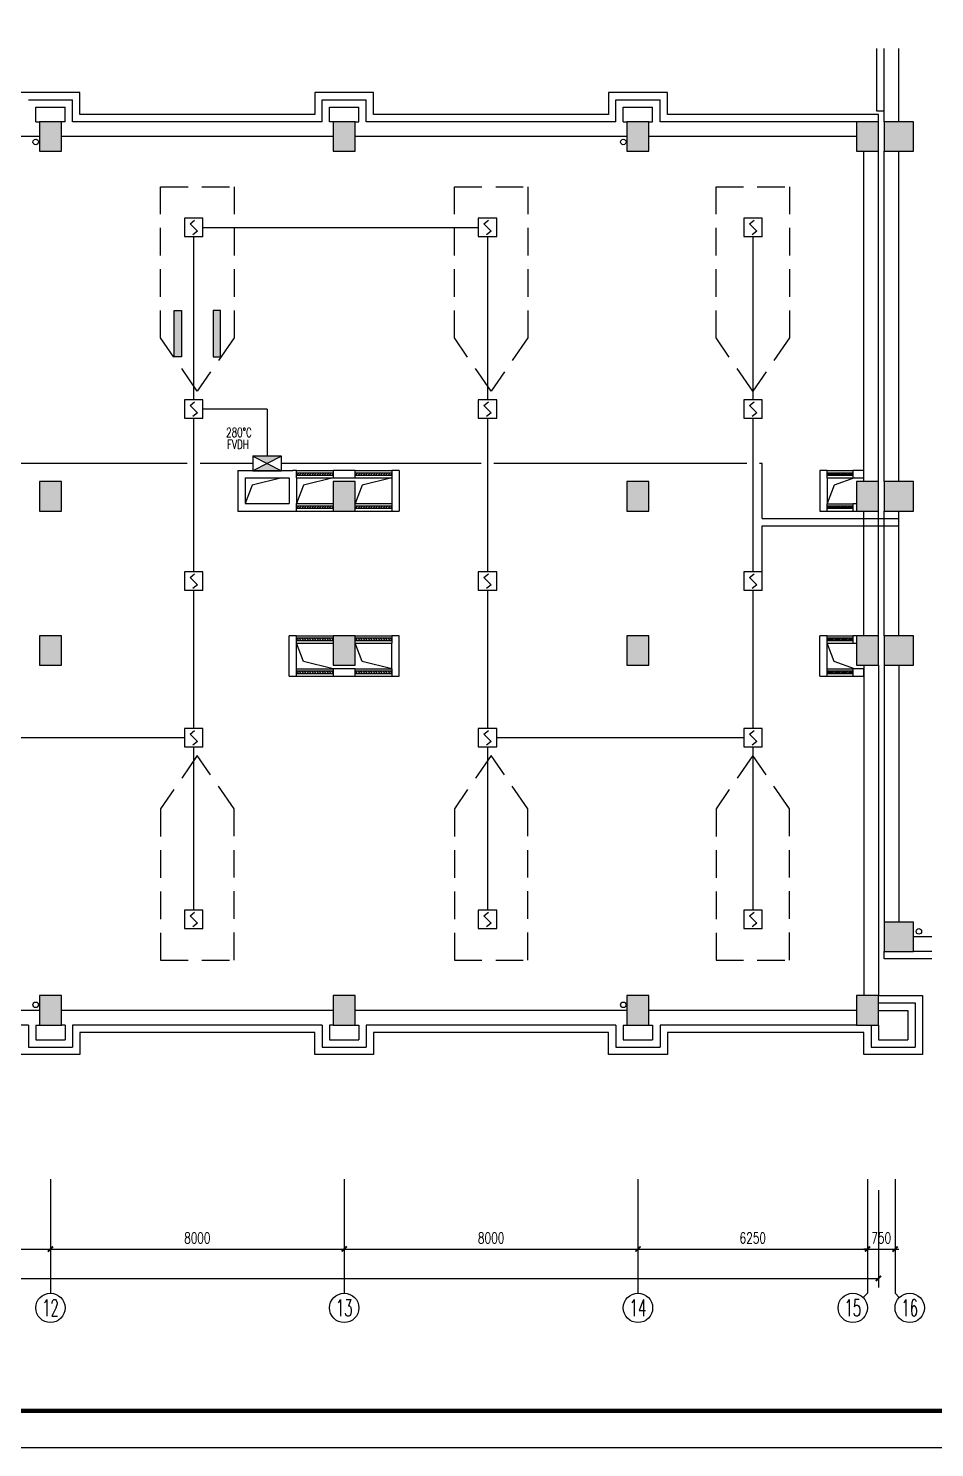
# Model space of a CAD drawing. Extents: x 190999 to 918899, y -200814 to 215286.
# Drawn here: x 260212 to 284890, y -96414 to -57759 of the extents above; entities that cross this region are included whole.
import ezdxf
from ezdxf.enums import TextEntityAlignment as Align

# ---------------------------------------------------------------- set-up
doc = ezdxf.new("R2010")
doc.units = 0
doc.header["$LTSCALE"] = 1000
doc.header["$MEASUREMENT"] = 0
doc.linetypes.add('HIDDEN', pattern=[0.375, 0.25, -0.125])
doc.layers.get('Defpoints').update_dxf_attribs({"color": 1})
for name, color, linetype in [('00-EQUIP', 3, 'Continuous'), ('00-WIRE-4', 6, 'Continuous'), ('A-卫生间', 250, 'Continuous'), ('A-墙线', 2, 'Continuous'), ('A-外包装修', 250, 'Continuous'), ('AXIS', 3, 'Continuous'), ('AXIS_TEXT', 7, 'Continuous'), ('COLUMN', 2, 'Continuous'), ('PUB_HATCH', 250, 'Continuous'), ('WALL', 2, 'Continuous'), ('WINDOW', 177, 'Continuous'), ('图框', 189, 'Continuous'), ('暖通-风-说明', 3, 'Continuous'), ('洞口线', 165, 'Continuous'), ('看线1', 7, 'Continuous'), ('雨水管', 151, 'Continuous')]:
    doc.layers.add(name, color=color, linetype=linetype)
doc.styles.add('_TCH_AXIS', font='COMPLEX', dxfattribs={"bigfont": 'GBCBIG'})
doc.styles.add('COMPLEX', font='COMPLEX')
doc.styles.add('DIM_FONT', font='SIMPLEX', dxfattribs={"width": 0.7, "bigfont": 'GBCBIG'})
doc.styles.add('HZ-ZGBZ', font='romanc.shx', dxfattribs={"width": 0.65})
doc.styles.get("Standard").update_dxf_attribs({"font": 'simhei.ttf'})
doc.styles.add('XXK', font='romans.shx', dxfattribs={"width": 0.75, "bigfont": 'hzf.shx'})
doc.linetypes.add('4INE', pattern='A,1,-0.15,["4",XXK,S=0.3,R=0,X=-0.1,Y=-0.1],-0.25', length=1.4)
doc.dimstyles.new('DIMN', dxfattribs={"dimtxt": 300, "dimasz": 100, "dimexe": 250, "dimexo": 300, "dimgap": 150, "dimtad": 1, "dimdec": 0, "dimzin": 0, "dimdsep": 46, "dimtxsty": 'DIM_FONT', "dimblk": 'ARCHTICK', "dimcen": 0.09, "dimclrt": 7, "dimazin": 2, "dimtfac": 1, "dimtdec": 0, "dimtix": 1, "dimtmove": 2, "dimatfit": 3, "dimfxl": 0, "dimtolj": 1, "dimtzin": 0, "dimarcsym": 0})

# ---------------------------------------------------------------- blocks, each defined once
blk = doc.blocks.new('TJAD_TK_A0')
at = {"layer": '图框'}
blk.add_line((973, -441.7), (2162, -441.7), dxfattribs=at)
at = {"layer": '图框', "const_width": 1.2}
blk.add_lwpolyline([(2152, -431.7), (2152, 389.3), (998, 389.3), (998, -431.7)], close=True, dxfattribs=at)
blk = doc.blocks.new('_ArchTick')
at = {"const_width": 0.5}
blk.add_lwpolyline([(-0.7, -0.7), (0.7, 0.7)], dxfattribs=at)
blk = doc.blocks.new('*D1292')
at = {"layer": 'AXIS', "color": 0, "lineweight": -2}
for p, q in [((252812, -89404), (252812, -91254)), ((260812, -89404), (260812, -91254)), ((252812, -91004), (260812, -91004))]:
    blk.add_line(p, q, dxfattribs=at)
at = {"layer": 'Defpoints', "color": 0}
for p in [(252812, -89104), (260812, -89104), (260812, -91004)]:
    blk.add_point(p, dxfattribs=at)
at = {"layer": 'AXIS', "color": 0, "lineweight": -2, "xscale": 100, "yscale": 100, "zscale": 100, "rotation": 180}
blk.add_blockref('_ArchTick', (252812, -91004), dxfattribs=at)
at = {"layer": 'AXIS', "color": 0, "lineweight": -2, "xscale": 100, "yscale": 100, "zscale": 100}
blk.add_blockref('_ArchTick', (260812, -91004), dxfattribs=at)
at = {"layer": 'AXIS', "color": 7, "insert": (256812, -90704), "char_height": 300, "attachment_point": 5, "style": 'DIM_FONT'}
blk.add_mtext('\\A1;8000', dxfattribs=at)
blk = doc.blocks.new('*D1293')
at = {"layer": 'AXIS', "color": 0, "lineweight": -2}
for p, q in [((260812, -89404), (260812, -91254)), ((268812, -89404), (268812, -91254)), ((260812, -91004), (268812, -91004))]:
    blk.add_line(p, q, dxfattribs=at)
at = {"layer": 'Defpoints', "color": 0}
for p in [(260812, -89104), (268812, -89104), (268812, -91004)]:
    blk.add_point(p, dxfattribs=at)
at = {"layer": 'AXIS', "color": 0, "lineweight": -2, "xscale": 100, "yscale": 100, "zscale": 100, "rotation": 180}
blk.add_blockref('_ArchTick', (260812, -91004), dxfattribs=at)
at = {"layer": 'AXIS', "color": 0, "lineweight": -2, "xscale": 100, "yscale": 100, "zscale": 100}
blk.add_blockref('_ArchTick', (268812, -91004), dxfattribs=at)
at = {"layer": 'AXIS', "color": 7, "insert": (264812, -90704), "char_height": 300, "attachment_point": 5, "style": 'DIM_FONT'}
blk.add_mtext('\\A1;8000', dxfattribs=at)
blk = doc.blocks.new('*D1294')
at = {"layer": 'AXIS', "color": 0, "lineweight": -2}
for p, q in [((268812, -89404), (268812, -91254)), ((276812, -89404), (276812, -91254)), ((268812, -91004), (276812, -91004))]:
    blk.add_line(p, q, dxfattribs=at)
at = {"layer": 'Defpoints', "color": 0}
for p in [(268812, -89104), (276812, -89104), (276812, -91004)]:
    blk.add_point(p, dxfattribs=at)
at = {"layer": 'AXIS', "color": 0, "lineweight": -2, "xscale": 100, "yscale": 100, "zscale": 100, "rotation": 180}
blk.add_blockref('_ArchTick', (268812, -91004), dxfattribs=at)
at = {"layer": 'AXIS', "color": 0, "lineweight": -2, "xscale": 100, "yscale": 100, "zscale": 100}
blk.add_blockref('_ArchTick', (276812, -91004), dxfattribs=at)
at = {"layer": 'AXIS', "color": 7, "insert": (272812, -90704), "char_height": 300, "attachment_point": 5, "style": 'DIM_FONT'}
blk.add_mtext('\\A1;8000', dxfattribs=at)
blk = doc.blocks.new('*D1295')
at = {"layer": 'AXIS', "color": 0, "lineweight": -2}
for p, q in [((276812, -89404), (276812, -91254)), ((283062, -89404), (283062, -91254)), ((276812, -91004), (283062, -91004))]:
    blk.add_line(p, q, dxfattribs=at)
at = {"layer": 'Defpoints', "color": 0}
for p in [(276812, -89104), (283062, -89104), (283062, -91004)]:
    blk.add_point(p, dxfattribs=at)
at = {"layer": 'AXIS', "color": 0, "lineweight": -2, "xscale": 100, "yscale": 100, "zscale": 100, "rotation": 180}
blk.add_blockref('_ArchTick', (276812, -91004), dxfattribs=at)
at = {"layer": 'AXIS', "color": 0, "lineweight": -2, "xscale": 100, "yscale": 100, "zscale": 100}
blk.add_blockref('_ArchTick', (283062, -91004), dxfattribs=at)
at = {"layer": 'AXIS', "color": 7, "insert": (279937, -90704), "char_height": 300, "attachment_point": 5, "style": 'DIM_FONT'}
blk.add_mtext('\\A1;6250', dxfattribs=at)
blk = doc.blocks.new('*D1296')
at = {"layer": 'AXIS', "color": 0, "lineweight": -2}
for p, q in [((283062, -89404), (283062, -91254)), ((283812, -89404), (283812, -91254)), ((283062, -91004), (282962, -91004)), ((283062, -91004), (283812, -91004)), ((283812, -91004), (283912, -91004))]:
    blk.add_line(p, q, dxfattribs=at)
at = {"layer": 'Defpoints', "color": 0}
for p in [(283062, -89104), (283812, -89104), (283812, -91004)]:
    blk.add_point(p, dxfattribs=at)
at = {"layer": 'AXIS', "color": 0, "lineweight": -2, "xscale": 100, "yscale": 100, "zscale": 100}
blk.add_blockref('_ArchTick', (283062, -91004), dxfattribs=at)
at = {"layer": 'AXIS', "color": 0, "lineweight": -2, "xscale": 100, "yscale": 100, "zscale": 100, "rotation": 180}
blk.add_blockref('_ArchTick', (283812, -91004), dxfattribs=at)
at = {"layer": 'AXIS', "color": 7, "insert": (283437, -90704), "char_height": 300, "attachment_point": 5, "style": 'DIM_FONT'}
blk.add_mtext('\\A1;750', dxfattribs=at)
blk = doc.blocks.new('*D1297')
at = {"layer": 'AXIS', "color": 0, "lineweight": -2}
for p, q in [((206112, -89404), (206112, -92054)), ((283362, -89404), (283362, -92054)), ((206112, -91804), (283362, -91804))]:
    blk.add_line(p, q, dxfattribs=at)
at = {"layer": 'Defpoints', "color": 0}
for p in [(206112, -89104), (283362, -89104), (283362, -91804)]:
    blk.add_point(p, dxfattribs=at)
at = {"layer": 'AXIS', "color": 0, "lineweight": -2, "xscale": 100, "yscale": 100, "zscale": 100, "rotation": 180}
blk.add_blockref('_ArchTick', (206112, -91804), dxfattribs=at)
at = {"layer": 'AXIS', "color": 0, "lineweight": -2, "xscale": 100, "yscale": 100, "zscale": 100}
blk.add_blockref('_ArchTick', (283362, -91804), dxfattribs=at)
at = {"layer": 'AXIS', "color": 7, "insert": (244737, -91504), "char_height": 300, "attachment_point": 5, "style": 'DIM_FONT'}
blk.add_mtext('\\A1;77250', dxfattribs=at)
blk = doc.blocks.new('_AXISO')
blk.add_circle((0, 0), 0.5)
at = {"layer": 'AXIS_TEXT', "style": 'COMPLEX', "width": 1.041667}
blk.add_attdef('A', text='', height=0.56, dxfattribs=at).set_placement((-0.25, -0.28), (0.25, -0.28), align=Align.FIT)
blk = doc.blocks.new('$WINLIB2D$00000039')
at = {"color": 0}
for p, q in [((0.5, 0.5), (-0.5, 0.5)), ((-0.5, 0.167), (0.5, 0.167)), ((-0.452, -0.167), (-0.5, 0.084)), ((-0.384, -0.167), (-0.448, 0.167)), ((-0.316, -0.167), (-0.38, 0.167)), ((-0.248, -0.167), (-0.312, 0.167)), ((-0.18, -0.167), (-0.244, 0.167)), ((-0.112, -0.167), (-0.176, 0.167)), ((-0.044, -0.167), (-0.108, 0.167)), ((0.024, -0.167), (-0.04, 0.167)), ((0.092, -0.167), (0.028, 0.167)), ((0.16, -0.167), (0.096, 0.167)), ((0.228, -0.167), (0.164, 0.167)), ((0.296, -0.167), (0.232, 0.167)), ((0.364, -0.167), (0.3, 0.167)), ((0.432, -0.167), (0.368, 0.167)), ((0.5, -0.167), (0.436, 0.167)), ((-0.5, -0.167), (0.5, -0.167)), ((0.5, -0.5), (-0.5, -0.5))]:
    blk.add_line(p, q, dxfattribs=at)
blk = doc.blocks.new('_LINKPT1')
at = {"color": 0}
blk.add_line((0, 0), (0, 0), dxfattribs=at)
blk = doc.blocks.new('6H2NC6JJ')
for p, q in [((-0.78, 0.4), (0.78, -0.4)), ((0.78, 0.4), (-0.78, -0.4)), ((0.78, 0.4), (-0.78, 0.4)), ((-0.78, 0.4), (-0.78, -0.4)), ((0.78, -0.4), (0.78, 0.4)), ((-0.78, -0.4), (0.78, -0.4))]:
    blk.add_line(p, q)
at = {"const_width": 0.04}
blk.add_lwpolyline([(-0.78, 0.4), (-0.78, -0.4), (0.78, -0.4), (0.78, 0.4)], close=True, dxfattribs=at)
for points in [[(-0.78, 0.4), (0, 0), (0.78, 0.4)], [(-0.78, -0.4), (0.78, -0.4), (0, 0)]]:
    blk.add_solid(points)
at = {"xscale": 0.002, "yscale": 0.002, "zscale": 0.002}
for p in [(-0.78, 0), (0, 0.4), (0.78, 0), (0, -0.4)]:
    blk.add_blockref('_LINKPT1', p, dxfattribs=at)
at = {"flags": 9}
blk.add_attdef('A', (0, 0), '', height=0.00002, dxfattribs=at)
blk = doc.blocks.new('3S1KCGW2')
for p, q in [((0.5, 0.5), (-0.5, 0.5)), ((-0.5, 0.5), (-0.5, -0.5)), ((-0.2, 0.2), (0.05, 0.4)), ((0, 0), (-0.2, 0.2)), ((0, 0), (0.2, -0.2)), ((0.5, -0.5), (0.5, 0.5)), ((-0.5, -0.5), (0.5, -0.5)), ((0.2, -0.2), (-0.05, -0.4))]:
    blk.add_line(p, q)
at = {"const_width": 0.04, "flags": 128}
blk.add_lwpolyline([(-0.5, -0.5), (-0.5, 0.5), (0.5, 0.5), (0.5, -0.5)], close=True, dxfattribs=at)
at = {"xscale": 0.002, "yscale": 0.002, "zscale": 0.002}
for p in [(-0.5, 0), (0, 0.5), (0.5, 0), (0, -0.5)]:
    blk.add_blockref('_LINKPT1', p, dxfattribs=at)
at = {"flags": 9}
blk.add_attdef('A', (0, 0), '', height=0.00002, dxfattribs=at)

msp = doc.modelspace()

# ---------------------------------------------------------------- hatches: boundary and pattern name
at = {"layer": 'PUB_HATCH'}
for points in [[(261111.6, -60303.6), (260511.6, -60303.6), (260511.6, -61103.6), (261111.6, -61103.6)], [(269111.6, -60303.6), (268511.6, -60303.6), (268511.6, -61103.6), (269111.6, -61103.6)], [(277111.6, -60303.6), (276511.6, -60303.6), (276511.6, -61103.6), (277111.6, -61103.6)], [(283361.6, -60303.6), (282761.6, -60303.6), (282761.6, -61103.6), (283361.6, -61103.6)], [(284311.6, -60303.6), (283511.6, -60303.6), (283511.6, -61103.6), (284311.6, -61103.6)], [(261111.6, -70103.6), (260511.6, -70103.6), (260511.6, -70903.6), (261111.6, -70903.6)], [(269111.6, -70103.6), (268511.6, -70103.6), (268511.6, -70903.6), (269111.6, -70903.6)], [(277111.6, -70103.6), (276511.6, -70103.6), (276511.6, -70903.6), (277111.6, -70903.6)], [(283361.6, -70103.6), (282761.6, -70103.6), (282761.6, -70903.6), (283361.6, -70903.6)], [(284311.6, -70103.6), (283511.6, -70103.6), (283511.6, -70903.6), (284311.6, -70903.6)], [(261111.6, -74303.6), (260511.6, -74303.6), (260511.6, -75103.6), (261111.6, -75103.6)], [(269111.6, -74303.6), (268511.6, -74303.6), (268511.6, -75103.6), (269111.6, -75103.6)], [(277111.6, -74303.6), (276511.6, -74303.6), (276511.6, -75103.6), (277111.6, -75103.6)], [(283361.6, -74303.6), (282761.6, -74303.6), (282761.6, -75103.6), (283361.6, -75103.6)], [(284311.6, -74303.6), (283511.6, -74303.6), (283511.6, -75103.6), (284311.6, -75103.6)], [(284311.6, -82103.6), (283511.6, -82103.6), (283511.6, -82903.6), (284311.6, -82903.6)], [(261111.6, -84103.6), (260511.6, -84103.6), (260511.6, -84903.6), (261111.6, -84903.6)], [(269111.6, -84103.6), (268511.6, -84103.6), (268511.6, -84903.6), (269111.6, -84903.6)], [(277111.6, -84103.6), (276511.6, -84103.6), (276511.6, -84903.6), (277111.6, -84903.6)], [(283361.6, -84103.6), (282761.6, -84103.6), (282761.6, -84903.6), (283361.6, -84903.6)]]:
    msp.add_hatch(color=256, dxfattribs=at).paths.add_polyline_path(points)
h = msp.add_hatch(color=256, dxfattribs=at)
h.paths.add_polyline_path([(264181.6, -65443.6), (264381.6, -65443.6), (264381.6, -66703.6), (264181.6, -66703.6)])
h.paths.add_polyline_path([(265441.6, -65443.6), (265241.6, -65443.6), (265241.6, -66703.6), (265441.6, -66703.6)])
h.paths.add_polyline_path([(241441.6, -65443.6), (241241.6, -65443.6), (241241.6, -66703.6), (241441.6, -66703.6)])
h.paths.add_polyline_path([(240181.6, -65443.6), (240381.6, -65443.6), (240381.6, -66703.6), (240181.6, -66703.6)])

# ---------------------------------------------------------------- linework, layer by layer
at = {"layer": '00-WIRE-4'}
for p, q in [((264964.6, -63178.6), (272464.1, -63178.6)), ((264714.6, -67878.6), (264714.6, -63428.6)), ((272714.1, -63428.6), (272714.1, -67878.6)), ((279948.1, -67878.6), (279948.1, -63428.6)), ((264714.6, -72564.1), (264714.6, -68378.6)), ((266710.5, -68128.6), (264964.6, -68128.6)), ((266710.5, -68128.6), (266710.5, -69407.6)), ((272714.1, -68378.6), (272714.1, -72564.1)), ((279948.1, -72564.1), (279948.1, -68378.6)), ((280198.1, -71303.6), (283911.6, -71303.6)), ((280198.1, -72564.1), (280198.1, -71303.6)), ((264714.6, -76828.6), (264714.6, -73064.1)), ((272714.1, -73064.1), (272714.1, -76828.6)), ((279948.1, -76828.6), (279948.1, -73064.1)), ((264464.6, -77078.6), (257115.1, -77078.6)), ((279698.1, -77078.6), (272964.1, -77078.6)), ((264714.6, -81778.6), (264714.6, -77328.6)), ((272714.1, -77328.6), (272714.1, -81778.6)), ((279948.1, -81778.6), (279948.1, -77328.6))]:
    msp.add_line(p, q, dxfattribs=at)
at = {"layer": '00-WIRE-4', "linetype": '4INE'}
for p, q in [((264539.6, -69607.6), (257040.1, -69607.6)), ((266320.5, -69607.6), (264889.6, -69607.6)), ((272539.1, -69607.6), (267100.5, -69607.6)), ((279773.1, -69607.6), (272889.1, -69607.6)), ((280198.1, -69607.6), (280123.1, -69607.6)), ((280198.1, -71103.6), (280198.1, -69607.6)), ((280198.1, -71103.6), (283911.6, -71103.6))]:
    msp.add_line(p, q, dxfattribs=at)
at = {"layer": 'A-卫生间', "linetype": 'HIDDEN', "ltscale": 3}
for points in [[(264811.6, -67642.1), (263811.6, -66190.9), (263811.6, -62069.9), (265811.6, -62069.9), (265811.6, -66190.9)], [(272811.6, -67642.1), (271811.6, -66190.9), (271811.6, -62069.9), (273811.6, -62069.9), (273811.6, -66190.9)], [(279936.6, -67642.1), (278936.6, -66190.9), (278936.6, -62069.9), (280936.6, -62069.9), (280936.6, -66190.9)], [(264811.6, -77565.1), (263811.6, -79016.4), (263811.6, -83137.3), (265811.6, -83137.3), (265811.6, -79016.4)], [(272811.6, -77565.1), (271811.6, -79016.4), (271811.6, -83137.3), (273811.6, -83137.3), (273811.6, -79016.4)], [(279936.6, -77565.1), (278936.6, -79016.4), (278936.6, -83137.3), (280936.6, -83137.3), (280936.6, -79016.4)]]:
    msp.add_lwpolyline(points, close=True, dxfattribs=at)
at = {"layer": 'A-墙线'}
for p, q in [((283511.6, -60303.6), (283511.6, -58303.6)), ((283911.6, -60303.6), (283911.6, -58303.6)), ((260211.6, -59703.6), (261411.6, -59703.6)), ((260411.6, -59903.6), (261211.6, -59903.6)), ((260411.6, -60303.6), (260411.6, -59903.6)), ((261211.6, -60303.6), (261211.6, -59903.6)), ((261411.6, -60303.6), (261411.6, -59703.6)), ((268211.6, -59703.6), (269411.6, -59703.6)), ((268211.6, -60303.6), (268211.6, -59703.6)), ((268411.6, -59903.6), (269211.6, -59903.6)), ((268411.6, -60303.6), (268411.6, -59903.6)), ((269211.6, -60303.6), (269211.6, -59903.6)), ((269411.6, -60303.6), (269411.6, -59703.6)), ((276211.6, -59703.6), (277411.6, -59703.6)), ((276211.6, -60303.6), (276211.6, -59703.6)), ((276411.6, -59903.6), (277211.6, -59903.6)), ((276411.6, -60303.6), (276411.6, -59903.6)), ((277211.6, -60303.6), (277211.6, -59903.6)), ((277411.6, -60303.6), (277411.6, -59703.6)), ((260411.6, -60303.6), (260511.6, -60303.6)), ((261211.6, -60303.6), (261111.6, -60303.6)), ((268211.6, -60303.6), (261411.6, -60303.6)), ((268511.6, -60303.6), (268411.6, -60303.6)), ((269111.6, -60303.6), (269211.6, -60303.6)), ((276211.6, -60303.6), (269411.6, -60303.6)), ((276411.6, -60303.6), (276511.6, -60303.6)), ((277111.6, -60303.6), (277211.6, -60303.6)), ((282761.6, -60303.6), (277411.6, -60303.6)), ((260511.6, -60703.6), (253111.6, -60703.6)), ((268511.6, -60703.6), (261111.6, -60703.6)), ((276511.6, -60703.6), (269111.6, -60703.6)), ((282761.6, -60703.6), (277111.6, -60703.6)), ((282961.6, -70103.6), (282961.6, -61103.6)), ((283361.6, -70103.6), (283361.6, -61103.6)), ((283511.6, -70103.6), (283511.6, -61103.6)), ((283911.6, -70103.6), (283911.6, -61103.6)), ((282961.6, -74303.6), (282961.6, -70903.6)), ((283361.6, -74303.6), (283361.6, -70903.6)), ((283511.6, -74303.6), (283511.6, -70903.6)), ((283911.6, -74303.6), (283911.6, -70903.6)), ((282961.6, -75103.6), (282961.6, -84103.6)), ((283361.6, -75103.6), (283361.6, -84103.6)), ((283511.6, -75103.6), (283511.6, -82103.6)), ((283911.6, -75103.6), (283911.6, -82103.6)), ((284811.6, -82503.6), (284311.6, -82503.6)), ((284811.6, -82903.6), (284311.6, -82903.6)), ((260511.6, -84503.6), (253111.6, -84503.6)), ((268511.6, -84503.6), (261111.6, -84503.6)), ((276511.6, -84503.6), (269111.6, -84503.6)), ((282761.6, -84503.6), (277111.6, -84503.6)), ((283361.6, -84303.6), (284361.6, -84303.6)), ((283361.6, -84503.6), (284161.6, -84503.6)), ((284161.6, -84503.6), (284161.6, -85303.6)), ((284361.6, -84303.6), (284361.6, -85503.6)), ((260211.6, -84903.6), (253411.6, -84903.6)), ((260211.6, -84903.6), (260211.6, -85503.6)), ((260411.6, -84903.6), (260511.6, -84903.6)), ((260411.6, -84903.6), (260411.6, -85303.6)), ((261211.6, -84903.6), (261111.6, -84903.6)), ((261211.6, -84903.6), (261211.6, -85303.6)), ((268211.6, -84903.6), (261411.6, -84903.6)), ((261411.6, -84903.6), (261411.6, -85503.6)), ((268211.6, -84903.6), (268211.6, -85503.6)), ((268511.6, -84903.6), (268411.6, -84903.6)), ((268411.6, -84903.6), (268411.6, -85303.6)), ((269111.6, -84903.6), (269211.6, -84903.6)), ((269211.6, -84903.6), (269211.6, -85303.6)), ((276211.6, -84903.6), (269411.6, -84903.6)), ((269411.6, -84903.6), (269411.6, -85503.6)), ((276211.6, -84903.6), (276211.6, -85503.6)), ((276411.6, -84903.6), (276511.6, -84903.6)), ((276411.6, -84903.6), (276411.6, -85303.6)), ((277111.6, -84903.6), (277211.6, -84903.6)), ((277211.6, -84903.6), (277211.6, -85303.6)), ((282761.6, -84903.6), (277411.6, -84903.6)), ((277411.6, -84903.6), (277411.6, -85503.6)), ((283161.6, -84903.6), (283161.6, -85503.6)), ((283361.6, -84903.6), (283361.6, -85303.6)), ((260411.6, -85303.6), (261211.6, -85303.6)), ((268411.6, -85303.6), (269211.6, -85303.6)), ((276411.6, -85303.6), (277211.6, -85303.6)), ((283361.6, -85303.6), (284161.6, -85303.6)), ((260211.6, -85503.6), (261411.6, -85503.6)), ((268211.6, -85503.6), (269411.6, -85503.6)), ((276211.6, -85503.6), (277411.6, -85503.6)), ((283161.6, -85503.6), (284361.6, -85503.6))]:
    msp.add_line(p, q, dxfattribs=at)
at = {"layer": 'A-外包装修'}
for points in [[(283311.6, -58303.6), (283311.6, -60003.6), (283511.6, -60003.6)], [(283361.6, -60303.6), (283361.6, -60103.6), (277611.6, -60103.6), (277611.6, -59503.6), (276011.6, -59503.6), (276011.6, -60103.6), (269611.6, -60103.6), (269611.6, -59503.6), (268011.6, -59503.6), (268011.6, -60103.6), (261611.6, -60103.6), (261611.6, -59503.6), (260011.6, -59503.6)], [(284811.6, -83103.6), (283511.6, -83103.6), (283511.6, -82903.6)], [(283361.6, -84103.6), (284561.6, -84103.6), (284561.6, -85703.6), (282961.6, -85703.6), (282961.6, -85103.6), (277611.6, -85103.6), (277611.6, -85703.6), (276011.6, -85703.6), (276011.6, -85103.6), (269611.6, -85103.6), (269611.6, -85703.6), (268011.6, -85703.6), (268011.6, -85103.6), (261611.6, -85103.6), (261611.6, -85703.6), (260011.6, -85703.6)]]:
    msp.add_lwpolyline(points, dxfattribs=at)
at = {"layer": 'AXIS'}
for p, q in [((260811.6, -89103.6), (260811.6, -92207.3)), ((268811.6, -89103.6), (268811.6, -92207.3)), ((276811.6, -89103.6), (276811.6, -92207.3)), ((283061.6, -89103.6), (283061.6, -92207.3)), ((283811.6, -89103.6), (283811.6, -92207.3)), ((282944.5, -92324.5), (283061.6, -92207.3)), ((283928.8, -92324.5), (283811.6, -92207.3))]:
    msp.add_line(p, q, dxfattribs=at)
at = {"layer": 'COLUMN'}
for p, q in [((261111.6, -60303.6), (260511.6, -60303.6)), ((260511.6, -60303.6), (260511.6, -61103.6)), ((261111.6, -61103.6), (261111.6, -60303.6)), ((269111.6, -60303.6), (268511.6, -60303.6)), ((268511.6, -60303.6), (268511.6, -61103.6)), ((269111.6, -61103.6), (269111.6, -60303.6)), ((277111.6, -60303.6), (276511.6, -60303.6)), ((276511.6, -60303.6), (276511.6, -61103.6)), ((277111.6, -61103.6), (277111.6, -60303.6)), ((283361.6, -60303.6), (282761.6, -60303.6)), ((282761.6, -60303.6), (282761.6, -61103.6)), ((283361.6, -61103.6), (283361.6, -60303.6)), ((284311.6, -60303.6), (283511.6, -60303.6)), ((283511.6, -60303.6), (283511.6, -61103.6)), ((284311.6, -61103.6), (284311.6, -60303.6)), ((260511.6, -61103.6), (261111.6, -61103.6)), ((268511.6, -61103.6), (269111.6, -61103.6)), ((276511.6, -61103.6), (277111.6, -61103.6)), ((282761.6, -61103.6), (283361.6, -61103.6)), ((283511.6, -61103.6), (284311.6, -61103.6)), ((261111.6, -70103.6), (260511.6, -70103.6)), ((260511.6, -70103.6), (260511.6, -70903.6)), ((261111.6, -70903.6), (261111.6, -70103.6)), ((269111.6, -70103.6), (268511.6, -70103.6)), ((268511.6, -70103.6), (268511.6, -70903.6)), ((269111.6, -70903.6), (269111.6, -70103.6)), ((277111.6, -70103.6), (276511.6, -70103.6)), ((276511.6, -70103.6), (276511.6, -70903.6)), ((277111.6, -70903.6), (277111.6, -70103.6)), ((283361.6, -70103.6), (282761.6, -70103.6)), ((282761.6, -70103.6), (282761.6, -70903.6)), ((283361.6, -70903.6), (283361.6, -70103.6)), ((284311.6, -70103.6), (283511.6, -70103.6)), ((283511.6, -70103.6), (283511.6, -70903.6)), ((284311.6, -70903.6), (284311.6, -70103.6)), ((260511.6, -70903.6), (261111.6, -70903.6)), ((268511.6, -70903.6), (269111.6, -70903.6)), ((276511.6, -70903.6), (277111.6, -70903.6)), ((282761.6, -70903.6), (283361.6, -70903.6)), ((283511.6, -70903.6), (284311.6, -70903.6)), ((261111.6, -74303.6), (260511.6, -74303.6)), ((260511.6, -74303.6), (260511.6, -75103.6)), ((261111.6, -75103.6), (261111.6, -74303.6)), ((269111.6, -74303.6), (268511.6, -74303.6)), ((268511.6, -74303.6), (268511.6, -75103.6)), ((269111.6, -75103.6), (269111.6, -74303.6)), ((277111.6, -74303.6), (276511.6, -74303.6)), ((276511.6, -74303.6), (276511.6, -75103.6)), ((277111.6, -75103.6), (277111.6, -74303.6)), ((283361.6, -74303.6), (282761.6, -74303.6)), ((282761.6, -74303.6), (282761.6, -75103.6)), ((283361.6, -75103.6), (283361.6, -74303.6)), ((284311.6, -74303.6), (283511.6, -74303.6)), ((283511.6, -74303.6), (283511.6, -75103.6)), ((284311.6, -75103.6), (284311.6, -74303.6)), ((260511.6, -75103.6), (261111.6, -75103.6)), ((268511.6, -75103.6), (269111.6, -75103.6)), ((276511.6, -75103.6), (277111.6, -75103.6)), ((282761.6, -75103.6), (283361.6, -75103.6)), ((283511.6, -75103.6), (284311.6, -75103.6)), ((284311.6, -82103.6), (283511.6, -82103.6)), ((283511.6, -82103.6), (283511.6, -82903.6)), ((284311.6, -82903.6), (284311.6, -82103.6)), ((283511.6, -82903.6), (284311.6, -82903.6)), ((261111.6, -84103.6), (260511.6, -84103.6)), ((260511.6, -84103.6), (260511.6, -84903.6)), ((261111.6, -84903.6), (261111.6, -84103.6)), ((269111.6, -84103.6), (268511.6, -84103.6)), ((268511.6, -84103.6), (268511.6, -84903.6)), ((269111.6, -84903.6), (269111.6, -84103.6)), ((277111.6, -84103.6), (276511.6, -84103.6)), ((276511.6, -84103.6), (276511.6, -84903.6)), ((277111.6, -84903.6), (277111.6, -84103.6)), ((283361.6, -84103.6), (282761.6, -84103.6)), ((282761.6, -84103.6), (282761.6, -84903.6)), ((283361.6, -84903.6), (283361.6, -84103.6)), ((260511.6, -84903.6), (261111.6, -84903.6)), ((268511.6, -84903.6), (269111.6, -84903.6)), ((276511.6, -84903.6), (277111.6, -84903.6)), ((282761.6, -84903.6), (283361.6, -84903.6))]:
    msp.add_line(p, q, dxfattribs=at)
at = {"layer": 'WALL'}
for p, q in [((265911.5, -69803.6), (267411.6, -69803.6)), ((265911.5, -69803.6), (265911.5, -70903.6)), ((267511.6, -69803.6), (267411.6, -69803.6)), ((267511.6, -70003.6), (267511.6, -69803.6)), ((269111.6, -69803.6), (268511.6, -69803.6)), ((268511.6, -69803.6), (268511.6, -70003.6)), ((269111.6, -70003.6), (269111.6, -69803.6)), ((270311.6, -69803.6), (270111.6, -69803.6)), ((270111.6, -69803.6), (270111.6, -70003.6)), ((270311.6, -69803.6), (270311.6, -70903.6)), ((281761.6, -69804), (281761.6, -70903.9)), ((281961.6, -69804), (281761.6, -69804)), ((281961.6, -70004), (281961.6, -69804)), ((282961.6, -69804), (282661.6, -69804)), ((282661.6, -69804), (282661.6, -70004)), ((282961.6, -70004), (282961.6, -69804)), ((266111.5, -70003.6), (267311.6, -70003.6)), ((266111.5, -70003.6), (266111.5, -70703.6)), ((267311.6, -70003.6), (267311.6, -70703.6)), ((267511.6, -70003.6), (267511.6, -70703.6)), ((268511.6, -70003.6), (269111.6, -70003.6)), ((270111.6, -70003.6), (270111.6, -70703.6)), ((281961.6, -70004), (281961.6, -70703.9)), ((282661.6, -70004), (282961.6, -70004)), ((266111.5, -70703.6), (267311.6, -70703.6)), ((267511.6, -70903.6), (267511.6, -70703.6)), ((270111.6, -70703.6), (270111.6, -70903.6)), ((281961.6, -70903.9), (281961.6, -70703.9)), ((282761.6, -70703.9), (282661.6, -70703.9)), ((282661.6, -70703.9), (282661.6, -70903.9)), ((265911.5, -70903.6), (267411.6, -70903.6)), ((267411.6, -70903.6), (267511.6, -70903.6)), ((270111.6, -70903.6), (270311.6, -70903.6)), ((281761.6, -70903.9), (281961.6, -70903.9)), ((282661.6, -70903.9), (282761.6, -70903.9)), ((267311.6, -75403.6), (267311.6, -74303.6)), ((267511.6, -74303.6), (267311.6, -74303.6)), ((267511.6, -74503.6), (267511.6, -74303.6)), ((267511.6, -75203.6), (267511.6, -74503.6)), ((270311.6, -74303.6), (270111.6, -74303.6)), ((270111.6, -74303.6), (270111.6, -74503.6)), ((270111.6, -75203.6), (270111.6, -74503.6)), ((270311.6, -75403.6), (270311.6, -74303.6)), ((281761.6, -75403.3), (281761.6, -74303.4)), ((281961.6, -74303.4), (281761.6, -74303.4)), ((281961.6, -74503.4), (281961.6, -74303.4)), ((281961.6, -75203.3), (281961.6, -74503.4)), ((282761.6, -74303.4), (282661.6, -74303.4)), ((282661.6, -74303.4), (282661.6, -74503.4)), ((282661.6, -74503.4), (282761.6, -74503.4)), ((267511.6, -75403.6), (267511.6, -75203.6)), ((269111.6, -75203.6), (268511.6, -75203.6)), ((268511.6, -75203.6), (268511.6, -75403.6)), ((269111.6, -75403.6), (269111.6, -75203.6)), ((270111.6, -75203.6), (270111.6, -75403.6)), ((281961.6, -75403.3), (281961.6, -75203.3)), ((282961.6, -75203.3), (282661.6, -75203.3)), ((282661.6, -75203.3), (282661.6, -75403.3)), ((282961.6, -75403.3), (282961.6, -75203.3)), ((267311.6, -75403.6), (267511.6, -75403.6)), ((268511.6, -75403.6), (269111.6, -75403.6)), ((270111.6, -75403.6), (270311.6, -75403.6)), ((281761.6, -75403.3), (281961.6, -75403.3)), ((282661.6, -75403.3), (282961.6, -75403.3))]:
    msp.add_line(p, q, dxfattribs=at)
at = {"layer": '洞口线'}
for points in [[(267110.5, -70003.6), (266302, -70202.1), (266111.5, -70703.6)], [(268511.6, -70003.6), (267702.1, -70202.1), (267511.6, -70703.6)], [(270111.6, -70003.6), (269302.1, -70202.1), (269111.6, -70703.6)], [(282710.5, -70003.7), (282152.1, -70202.1), (281961.6, -70703.6)], [(268511.6, -75203.6), (267702.1, -75005.1), (267511.6, -74503.6)], [(270111.6, -75203.6), (269302.1, -75005.1), (269111.6, -74503.6)], [(282710.5, -75203.5), (282152.1, -75005.1), (281961.6, -74503.6)]]:
    msp.add_lwpolyline(points, dxfattribs=at)
at = {"layer": '看线1'}
for points in [[(264181.6, -65443.6), (264381.6, -65443.6), (264381.6, -66703.6), (264181.6, -66703.6)], [(265441.6, -65443.6), (265241.6, -65443.6), (265241.6, -66703.6), (265441.6, -66703.6)]]:
    msp.add_lwpolyline(points, close=True, dxfattribs=at)
at = {"layer": '雨水管'}
for centre in [(260411.6, -60853.6), (276411.6, -60853.6), (284461.6, -82353.6), (260411.6, -84353.6), (276411.6, -84353.6)]:
    msp.add_circle(centre, 75, dxfattribs=at)

# ---------------------------------------------------------------- block references
at = {"layer": '00-EQUIP', "xscale": 500, "yscale": 500, "zscale": 500}
for name, p in [('3S1KCGW2', (264714.6, -63178.6)), ('3S1KCGW2', (272714.1, -63178.6)), ('3S1KCGW2', (279948.1, -63178.6)), ('3S1KCGW2', (264714.6, -68128.6)), ('3S1KCGW2', (272714.1, -68128.6)), ('3S1KCGW2', (279948.1, -68128.6)), ('6H2NC6JJ', (266710.5, -69607.6)), ('6H2NC6JJ', (266710.5, -69607.6))]:
    msp.add_blockref(name, p, dxfattribs=at)
at = {"layer": '00-EQUIP', "xscale": 500, "yscale": 500, "zscale": 500, "rotation": 180}
for p in [(264714.6, -72814.1), (272714.1, -72814.1), (279948.1, -72814.1), (264714.6, -77078.6), (272714.1, -77078.6), (279948.1, -77078.6), (264714.6, -82028.6), (272714.1, -82028.6), (279948.1, -82028.6)]:
    msp.add_blockref('3S1KCGW2', p, dxfattribs=at)
at = {"layer": 'AXIS'}
ref = msp.add_blockref('_AXISO', (260811.6, -92607.3), dxfattribs=dict(at, xscale=800, yscale=800, zscale=800))
ref.add_attrib('A', '12', dxfattribs={"layer": 'AXIS_TEXT', "height": 452.55, "style": '_TCH_AXIS', "width": 0.724138}).set_placement((260585.4, -92833.6), (261037.9, -92833.6), align=Align.FIT)
ref = msp.add_blockref('_AXISO', (268811.6, -92607.3), dxfattribs=dict(at, xscale=800, yscale=800, zscale=800))
ref.add_attrib('A', '13', dxfattribs={"layer": 'AXIS_TEXT', "height": 452.55, "style": '_TCH_AXIS', "width": 0.724138}).set_placement((268585.4, -92833.6), (269037.9, -92833.6), align=Align.FIT)
ref = msp.add_blockref('_AXISO', (276811.6, -92607.3), dxfattribs=dict(at, xscale=800, yscale=800, zscale=800))
ref.add_attrib('A', '14', dxfattribs={"layer": 'AXIS_TEXT', "height": 452.55, "style": '_TCH_AXIS', "width": 0.677419}).set_placement((276585.4, -92833.6), (277037.9, -92833.6), align=Align.FIT)
ref = msp.add_blockref('_AXISO', (282661.6, -92607.3), dxfattribs=dict(at, xscale=800, yscale=800, zscale=800))
ref.add_attrib('A', '15', dxfattribs={"layer": 'AXIS_TEXT', "height": 452.55, "style": '_TCH_AXIS', "width": 0.724138}).set_placement((282435.4, -92833.6), (282887.9, -92833.6), align=Align.FIT)
ref = msp.add_blockref('_AXISO', (284211.6, -92607.3), dxfattribs=dict(at, xscale=800, yscale=800, zscale=800))
ref.add_attrib('A', '16', dxfattribs={"layer": 'AXIS_TEXT', "height": 452.55, "style": '_TCH_AXIS', "width": 0.724138}).set_placement((283985.4, -92833.6), (284437.9, -92833.6), align=Align.FIT)
at = {"layer": 'WINDOW', "xscale": -1000, "yscale": 200, "zscale": -1000, "rotation": 359.9999999999905}
for p in [(268011.6, -69903.6), (269611.6, -69903.6)]:
    msp.add_blockref('$WINLIB2D$00000039', p, dxfattribs=at)
at = {"layer": 'WINDOW'}
for p, xscale, yscale, zscale in [((282311.6, -69904), -700, -200, -700), ((268011.6, -70803.6), -1000, 200, -1000), ((269611.6, -70803.6), -1000, 200, -1000), ((282311.6, -70803.9), -700, -200, -700), ((268011.6, -74403.6), -1000, -200, -1000), ((269611.6, -74403.6), -1000, -200, -1000), ((282311.6, -74403.4), -700, 200, -700), ((268011.6, -75303.6), -1000, -200, -1000), ((269611.6, -75303.6), -1000, -200, -1000), ((282311.6, -75303.3), -700, 200, -700)]:
    msp.add_blockref('$WINLIB2D$00000039', p, dxfattribs=dict(at, xscale=xscale, yscale=yscale, zscale=zscale))
at = {"layer": '图框', "xscale": 100, "yscale": 100, "zscale": 100}
msp.add_blockref('TJAD_TK_A0', (93698.6, -52243.2), dxfattribs=at)

# ---------------------------------------------------------------- texts
at = {"layer": '暖通-风-说明', "style": 'HZ-ZGBZ', "width": 0.7}
for s, p in [('280%%dC', (265596.8, -68888.7)), ('FVDH', (265622.6, -69213.6))]:
    msp.add_text(s, height=250, dxfattribs=at).set_placement(p)

# ---------------------------------------------------------------- dimensions: what is measured, and where the dimension line sits
at = {"layer": 'AXIS'}
for p1, p2, distance, picture, middle in [((206111.8, -89103.6), (283361.6, -89103.6), -2700, '*D1297', (244736.7, -91503.6)), ((252811.6, -89103.6), (260811.6, -89103.6), -1900, '*D1292', (256811.6, -90703.6)), ((260811.6, -89103.6), (268811.6, -89103.6), -1900, '*D1293', (264811.6, -90703.6)), ((268811.6, -89103.6), (276811.6, -89103.6), -1900, '*D1294', (272811.6, -90703.6)), ((276811.6, -89103.6), (283061.6, -89103.6), -1900, '*D1295', (279936.6, -90703.6)), ((283061.6, -89103.6), (283811.6, -89103.6), -1900, '*D1296', (283436.6, -90703.6))]:
    dim = msp.add_aligned_dim(p1=p1, p2=p2, distance=distance, dimstyle='DIMN', dxfattribs=at)
    dim.commit()
    dim.dimension.update_dxf_attribs({"geometry": picture, "text_midpoint": middle})

doc.saveas('drawing.dxf')
